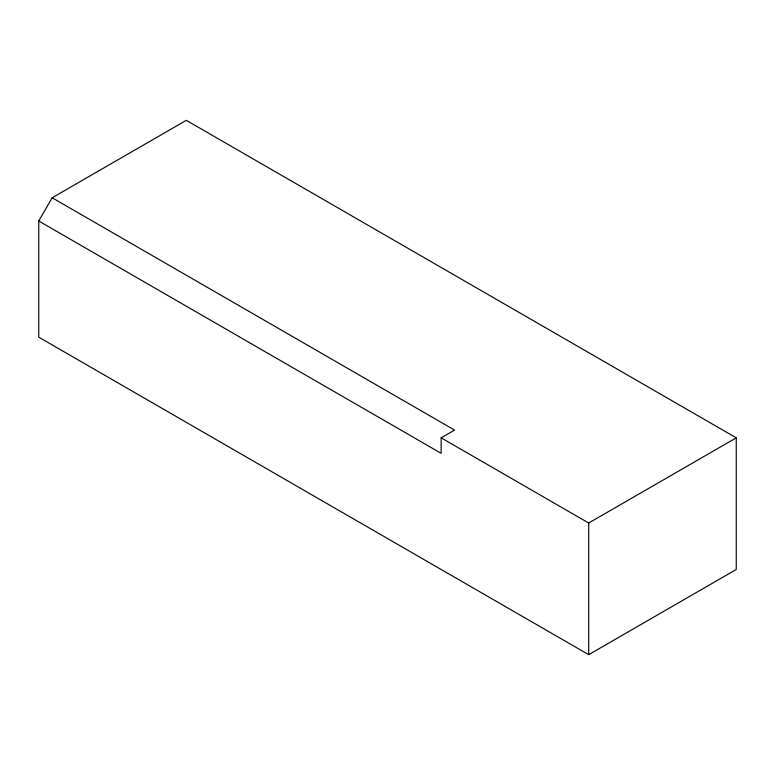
<?xml version="1.0" encoding="UTF-8"?>
<svg xmlns="http://www.w3.org/2000/svg" width="775" height="775" viewBox="0 0 775 775"><rect width="100%" height="100%" fill="white"/><g stroke="black" fill="none" stroke-linecap="round" stroke-linejoin="round"><path stroke-width="1.16" d="M38.75 221.001L52.167 197.77L186.3 120.328L736.25 437.836L736.25 569.489L588.7 654.672L38.75 337.164L38.75 221.001L441.149 453.327L441.149 437.836L454.567 430.096L52.167 197.77M441.149 437.836L588.7 523.018L736.25 437.836M588.7 523.018L588.7 654.672"/></g></svg>
